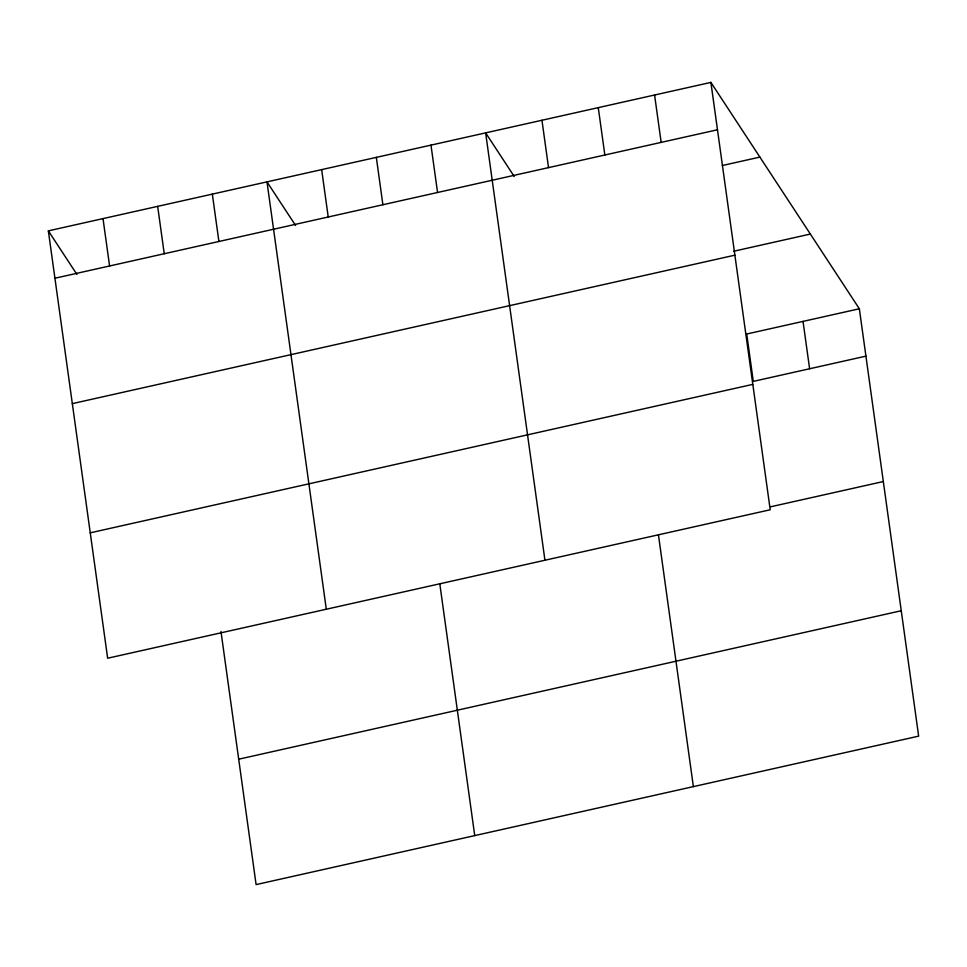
<?xml version="1.0" encoding="UTF-8"?>
<svg xmlns="http://www.w3.org/2000/svg" width="967" height="967" viewBox="0 0 967 967"><rect width="100%" height="100%" fill="white"/><g stroke="black" fill="none" stroke-linecap="round" stroke-linejoin="round"><path stroke-width="1.45" d="M710.902 82.4L770.216 509.766L107.651 658.225L48.35 230.859L710.902 82.4L859.349 308.775L918.65 736.141L256.098 884.6L220.972 631.475M54.926 278.23L717.478 129.771M722.349 165.514L759.893 157.101M733.832 251.215L810.358 234.062M72.32 403.638L734.884 255.167M859.349 308.775L746.717 334.014L753.281 381.385L865.924 356.146M90.257 532.829L752.809 384.37M770.687 506.781L883.318 481.542M238.692 759.204L901.244 610.745M514.214 176.453L485.639 132.878L544.941 560.244M295.564 225.444L266.989 181.869L326.302 609.234M48.35 230.859L76.925 274.435M803.033 321.395L809.609 368.765M654.586 95.02L661.162 142.391M658.454 534.956L693.375 786.618M598.271 107.639L604.846 155.01M541.955 120.259L548.531 167.629M430.98 145.123L437.555 192.493M439.816 583.947L474.737 835.609M376.32 157.367L382.896 204.75M321.66 169.612L328.224 216.995M212.329 194.113L218.905 241.496M157.669 206.358L164.245 253.741M103.01 218.615L109.585 265.985"/></g></svg>
